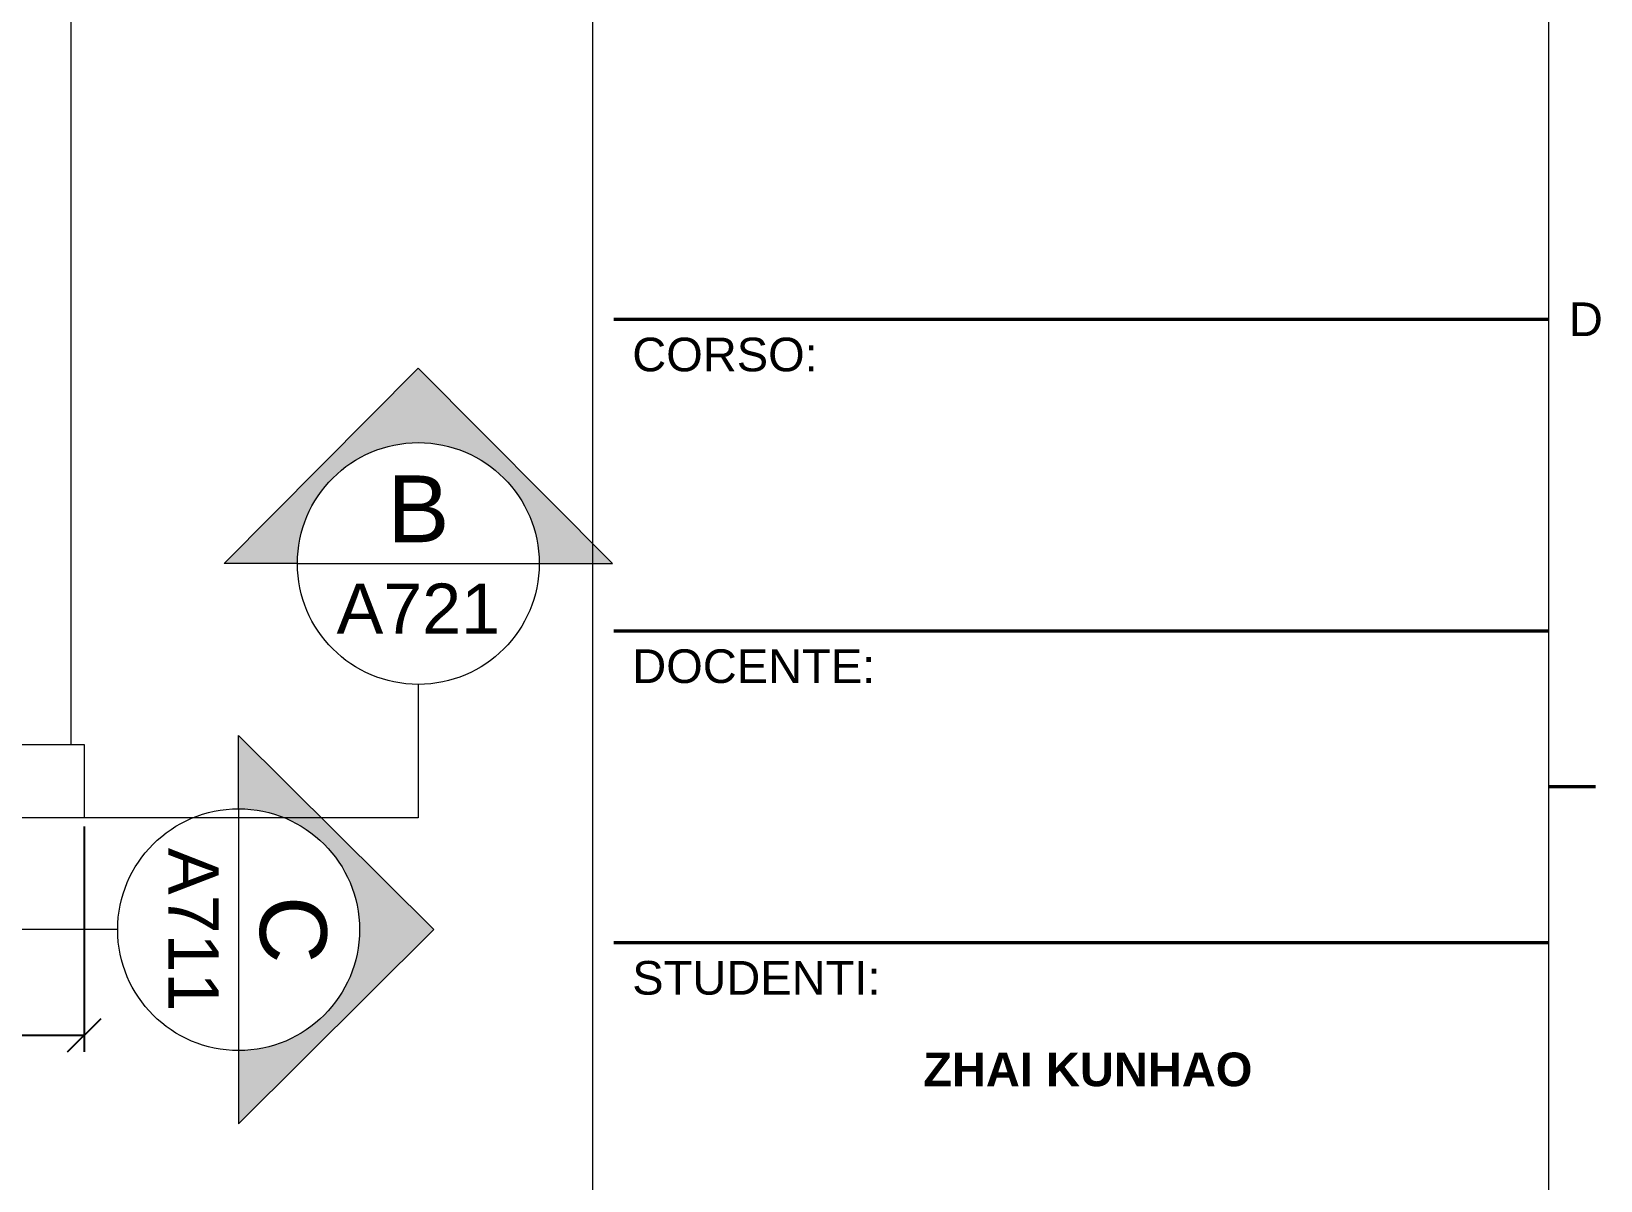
# Paper-space layout 'A720' of a CAD drawing. Header units: centimetres, sheet in millimetres. Extents: x 20 to 854, y 3 to 570.
# Drawn here: x 691.1 to 808.6, y 222.7 to 308.8 of the extents above; entities that cross this region are included whole.
import ezdxf
from ezdxf.enums import TextEntityAlignment as Align

# ---------------------------------------------------------------- set-up
doc = ezdxf.new("R2010")
doc.units = ezdxf.units.CM
for name, color, linetype, lineweight in [('A-ANNO-DIMS', 1, 'Continuous', 18), ('A-ANNO-SYMB', 3, 'Continuous', 18), ('A-ELEV-MBE', 8, 'Continuous', 18), ('G-ANNO-NPLT', 2, 'Continuous', 18), ('G-ANNO-TEXT', 3, 'Continuous', 18), ('G-ANNO-TTLB', 3, 'Continuous', 18)]:
    doc.layers.add(name, color=color, linetype=linetype, lineweight=lineweight)
doc.styles.add('ARIAL', font='arial.ttf')
doc.styles.add('ARIAL-BOLD', font='arialbd.ttf')
doc.dimstyles.new('ISO-25', dxfattribs={"dimtxt": 6, "dimasz": 2.5, "dimexe": 1.25, "dimexo": 0.625, "dimtad": 1, "dimlfac": 10, "dimtxsty": 'ARIAL-BOLD', "dimblk": 'OBLIQUE', "dimcen": 2.5, "dimclrt": 256, "dimadec": 0, "dimazin": 0, "dimtfac": 1, "dimtmove": 0, "dimatfit": 3, "dimfxl": 1, "dimarcsym": 0})

# ---------------------------------------------------------------- blocks, each defined once
blk = doc.blocks.new('SYMBOL')
at = {"layer": 'A-ANNO-SYMB', "linetype": 'Continuous', "lineweight": 20}
h = blk.add_hatch(color=256, dxfattribs=at)
h.dxf.hatch_style = 1
h.paths.add_polyline_path([(11.2063, 4.9481), (11.316, 4.9481, -1), (11.678, 4.9481), (11.7877, 4.9481), (11.497, 5.2405)])
at = {"linetype": 'Continuous', "lineweight": 20}
blk.add_line((11.316, 4.9481), (11.678, 4.9481), dxfattribs=at)
at = {"layer": 'A-ANNO-SYMB', "linetype": 'Continuous', "lineweight": 20}
for p, q in [((11.2063, 4.9481), (11.497, 5.2405)), ((11.7877, 4.9481), (11.497, 5.2405)), ((11.316, 4.9481), (11.2063, 4.9481)), ((11.678, 4.9481), (11.7877, 4.9481))]:
    blk.add_line(p, q, dxfattribs=at)
blk.add_circle((11.497, 4.9481), 0.181, dxfattribs=at)
for tag, p in [('TAVOLA', (11.497, 5.08)), ('SEZIONE', (11.497, 4.9181))]:
    blk.add_attdef(tag, text='', height=0.1, dxfattribs=at).set_placement(p, align=Align.TOP_CENTER)
blk = doc.blocks.new('_Oblique')
at = {"color": 0, "linetype": 'ByBlock', "lineweight": -2}
blk.add_line((-0.5, -0.5), (0.5, 0.5), dxfattribs=at)
blk = doc.blocks.new('*D44')
at = {"layer": 'A-ANNO-DIMS', "color": 0, "lineweight": -2, "transparency": 16777216}
for p, q in [((528.08, 249.27), (528.08, 232.39)), ((695.08, 249.27), (695.08, 232.39)), ((528.08, 233.64), (695.08, 233.64))]:
    blk.add_line(p, q, dxfattribs=at)
at = {"layer": 'Defpoints', "color": 0, "transparency": 16777216}
for p in [(528.08, 249.9), (695.08, 249.9), (695.08, 233.64)]:
    blk.add_point(p, dxfattribs=at)
at = {"layer": 'A-ANNO-DIMS', "color": 0, "lineweight": -2, "transparency": 16777216, "xscale": 2.5, "yscale": 2.5, "zscale": 2.5, "rotation": 180}
blk.add_blockref('_Oblique', (528.08, 233.64), dxfattribs=at)
at = {"layer": 'A-ANNO-DIMS', "color": 0, "lineweight": -2, "transparency": 16777216, "xscale": 2.5, "yscale": 2.5, "zscale": 2.5}
blk.add_blockref('_Oblique', (695.08, 233.64), dxfattribs=at)
at = {"layer": 'A-ANNO-DIMS', "transparency": 16777216, "insert": (611.58, 237.33), "char_height": 6, "attachment_point": 5, "style": 'ARIAL-BOLD'}
blk.add_mtext('1670', dxfattribs=at)
blk = doc.blocks.new('BLOCK_TITLE')
at = {"layer": 'G-ANNO-TTLB', "const_width": 0.18}
for points in [[(0, 200), (-50, 200)], [(0, 183.333), (-50, 183.333)], [(0, 166.667), (-50, 166.667)], [(-50, 166.667), (0, 166.667)]]:
    blk.add_lwpolyline(points, dxfattribs=at)
at = {"layer": 'G-ANNO-TEXT', "style": 'ARIAL'}
for s, p in [('CORSO:', (-49, 199.016)), ('DOCENTE:', (-49, 182.349)), ('STUDENTI:', (-49, 165.683))]:
    blk.add_text(s, height=1.8, dxfattribs=at).set_placement(p, align=Align.TOP_LEFT)
at = {"layer": 'G-ANNO-TEXT', "style": 'ARIAL-BOLD'}
for tag, p, height in [('PROJECT_TITLE_001', (-41.196, 228.219), 3.6), ('PROJECT_TITLE_002', (-36.081, 222.158), 3.6), ('PROJECT_TITLE_003', (-34.579, 216.097), 3.6), ('STUDENTS_001', (-30.84, 153.055), 1.8), ('DRAWING_TITLE_001', (-32.359, 142.662), 1.8), ('NOTES_001', (-25.172, 124.1), 1.8), ('FILENAME_001', (-38.649, 109.01), 1.8)]:
    blk.add_attdef(tag, p, '', height=height, dxfattribs=at)
at = {"layer": 'G-ANNO-TEXT', "style": 'ARIAL-BOLD', "flags": 2}
for tag, p in [('CLASS_001', (-38.723, 194.274)), ('CLASS_002', (-34.958, 191.243)), ('PROFESSOR_001', (-35.553, 175.357))]:
    blk.add_attdef(tag, p, '', height=1.8, dxfattribs=at)
at = {"layer": 'G-ANNO-TEXT', "style": 'ARIAL-BOLD'}
for tag, p in [('VERSION_9', (-49, 92.5)), ('VERSION_8', (-49, 87.5)), ('VERSION_7', (-49, 82.5)), ('VERSION_6', (-49, 77.5)), ('VERSION_5', (-49, 72.5)), ('VERSION_4', (-49, 67.5)), ('VERSION_3', (-49, 62.5)), ('VERSION_2', (-49, 57.5)), ('VERSION_1', (-49, 52.5)), ('SHEET_TOTAL', (-5.681, 47.981)), ('DATE', (-39.015, 5.53)), ('REV', (-39.015, 2.506))]:
    blk.add_attdef(tag, text='', height=1.8, dxfattribs=at).set_placement(p, align=Align.MIDDLE_LEFT)
for tag, p in [('DATA_9', (-2.806, 92.5)), ('DATA_8', (-2.806, 87.5)), ('DATA_7', (-2.806, 82.5)), ('DATA_6', (-2.806, 77.5)), ('DATA_5', (-2.806, 72.5)), ('DATA_4', (-2.806, 67.5)), ('DATA_3', (-2.806, 62.5)), ('DATA_2', (-2.806, 57.5)), ('DATA_1', (-2.806, 52.5)), ('SHEET_COPY', (-11.423, 47.981)), ('SCALE', (-4.416, 5.53))]:
    blk.add_attdef(tag, text='', height=1.8, dxfattribs=at).set_placement(p, align=Align.MIDDLE_RIGHT)
blk.add_attdef('SHEET', text='', height=9.6, dxfattribs=at).set_placement((-25, 25), align=Align.MIDDLE_CENTER)

psp = doc.layouts.new('A720')

# ---------------------------------------------------------------- linework, layer by layer
at = {"layer": 'A-ANNO-SYMB'}
for p, q in [((720.0799, 259.8973), (720.0799, 249.8973)), ((720.0799, 249.8973), (695.0799, 249.8973)), ((697.5799, 241.5346), (687.5799, 241.5346))]:
    psp.add_line(p, q, dxfattribs=at)
at = {"layer": 'A-ELEV-MBE'}
for p, q in [((694.0799, 457.3973), (694.0799, 255.3973)), ((528.0799, 255.3973), (695.0799, 255.3973)), ((695.0799, 255.3973), (695.0799, 249.8973)), ((695.0799, 249.8973), (528.0799, 249.8973))]:
    psp.add_line(p, q, dxfattribs=at)
at = {"layer": 'G-ANNO-NPLT'}
psp.add_lwpolyline([(28.0112, 543.5197), (733.1128, 543.5197), (733.1128, 60.8114), (28.0112, 60.8114)], close=True, dxfattribs=at)
at = {"layer": 'G-ANNO-TTLB'}
psp.add_line((804.6929, 8.0507), (804.6929, 565.8328), dxfattribs=at)
at = {"layer": 'G-ANNO-TTLB', "const_width": 0.252, "flags": 128}
psp.add_lwpolyline([(808.1929, 252.2328), (804.6929, 252.2328)], dxfattribs=at)

# ---------------------------------------------------------------- block references
at = {"layer": 'A-ANNO-SYMB', "linetype": 'Continuous', "lineweight": 20}
ref = psp.add_blockref('SYMBOL', (145.2295, 21.542), dxfattribs=dict(at, xscale=50, yscale=50, zscale=50))
ref.add_attrib('SEZIONE', 'B', dxfattribs={"linetype": 'Continuous', "lineweight": 20, "height": 5, "style": 'ARIAL'}).set_placement((720.0799, 275.5414), align=Align.TOP_CENTER)
ref.add_attrib('TAVOLA', 'A721', dxfattribs={"linetype": 'Continuous', "lineweight": 20, "height": 3.75, "style": 'ARIAL'}).set_placement((720.0799, 267.4482), align=Align.TOP_CENTER)
ref = psp.add_blockref('SYMBOL', (459.2246, 816.385), dxfattribs=dict(at, xscale=50, yscale=50, zscale=50, rotation=270))
ref.add_attrib('SEZIONE', 'C', dxfattribs={"layer": '0', "linetype": 'Continuous', "lineweight": 20, "height": 5, "rotation": 270, "style": 'ARIAL'}).set_placement((713.224, 241.5346), align=Align.TOP_CENTER)
ref.add_attrib('TAVOLA', 'A711', dxfattribs={"layer": '0', "linetype": 'Continuous', "lineweight": 20, "height": 3.75, "rotation": 270, "style": 'ARIAL'}).set_placement((705.1308, 241.5346), align=Align.TOP_CENTER)

# ---------------------------------------------------------------- texts
at = {"layer": 'G-ANNO-TEXT', "style": 'ARIAL'}
psp.add_text('D', height=2.52, dxfattribs=at).set_placement((807.4695, 287.2328), align=Align.MIDDLE_CENTER)

# ---------------------------------------------------------------- dimensions: what is measured, and where the dimension line sits
at = {"layer": 'A-ANNO-DIMS'}
dim = psp.add_linear_dim(base=(695.0799, 233.6404), p1=(528.0799, 249.8973), p2=(695.0799, 249.8973), dimstyle='ISO-25', dxfattribs=at)
dim.commit()
dim.dimension.update_dxf_attribs({"geometry": '*D44', "text_midpoint": (611.5799, 237.3289)})

# ---------------------------------------------------------------- next in the draw order: block references
ref = psp.add_blockref('BLOCK_TITLE', (804.6929, 7.2328), dxfattribs=dict(xscale=1.4, yscale=1.4, zscale=1.4))
ref.add_attrib('STUDENTS_001', 'ZHAI KUNHAO', (757.8698, 229.8125), dxfattribs={"layer": 'G-ANNO-TEXT', "height": 2.52, "style": 'ARIAL-BOLD'})

doc.saveas('drawing.dxf')
